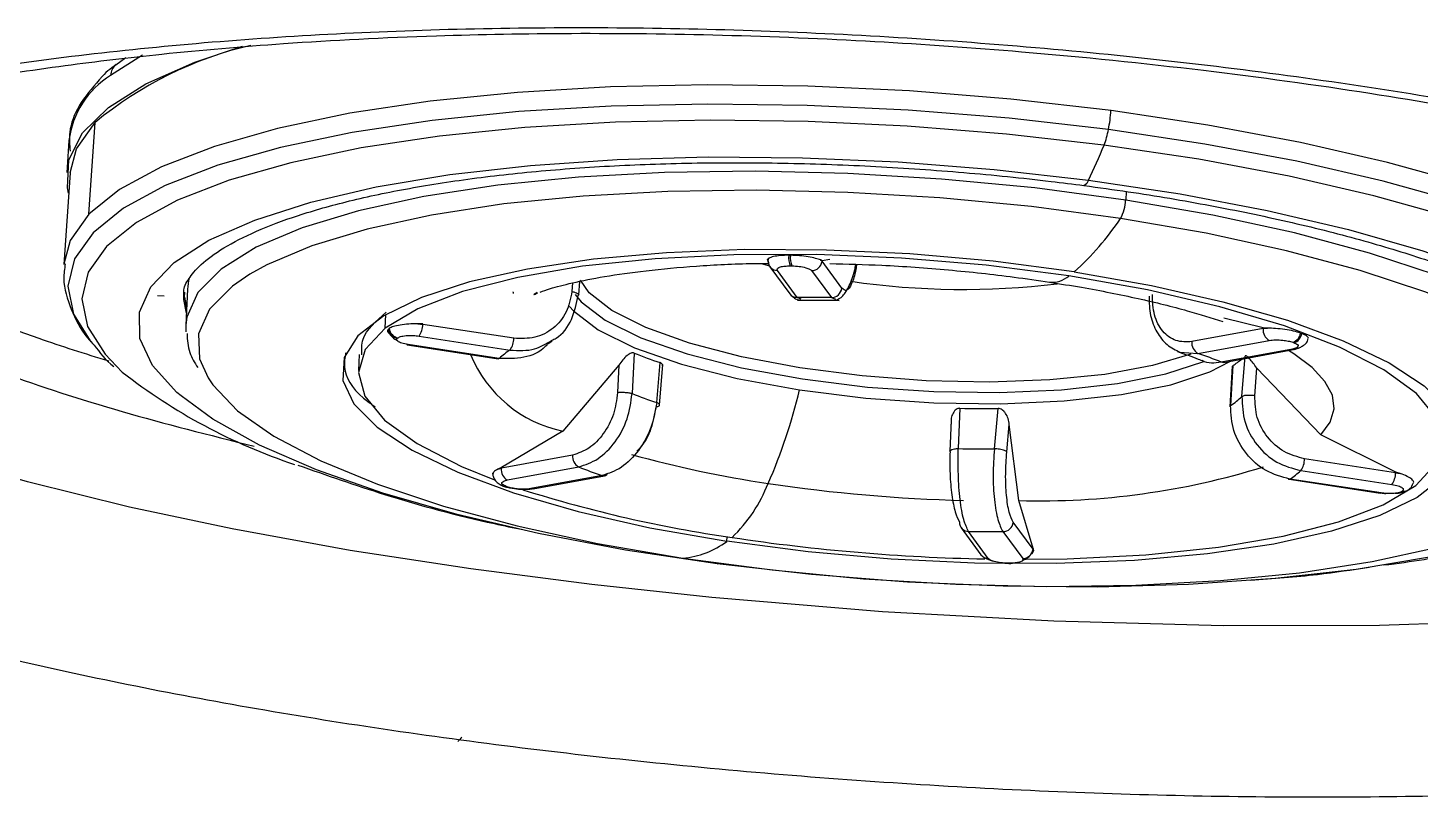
# Model space of a CAD drawing. Extents: x 525 to 613, y 487 to 635.
# Drawn here: x 569.796 to 571.438, y 582.125 to 583.032 of the extents above; entities that cross this region are included whole.
import ezdxf

# ---------------------------------------------------------------- set-up
doc = ezdxf.new("R2010")
doc.units = 0
doc.header["$MEASUREMENT"] = 0
doc.layers.add('1', color=4, linetype='Continuous')
doc.layers.add('STD TEST', color=3, linetype='Continuous')

# ---------------------------------------------------------------- blocks, each defined once
blk = doc.blocks.new('2023 VANGUARD')
at = {"layer": '1', "color": 3, "linetype": 'Continuous', "lineweight": 25}
for p, q in [((0.9337, -9.7148), (0.9712, -9.6905)), ((0.94, -9.7023), (0.9518, -9.6937)), ((0.908, -9.8787), (0.9154, -9.7704)), ((0.8844, -9.7917), (0.8819, -9.8295)), ((0.8858, -9.8297), (0.8784, -9.938)), ((2.1317, -9.8517), (2.131, -9.8619)), ((1.7094, -9.9338), (1.7087, -9.9321)), ((1.7336, -9.9269), (1.7356, -9.927)), ((1.773, -9.9334), (1.7711, -9.9324)), ((1.7711, -9.9324), (1.7729, -9.9341)), ((1.7729, -9.9341), (1.773, -9.9334)), ((1.7962, -9.9659), (1.7729, -9.9341)), ((1.7822, -9.9321), (1.773, -9.9334)), ((1.701, -9.9368), (1.7107, -9.9394)), ((1.7114, -9.9406), (1.7347, -9.9723)), ((1.7435, -9.9767), (1.7202, -9.9449)), ((1.7353, -9.9395), (1.7373, -9.9395)), ((1.7606, -9.9451), (1.7839, -9.9769)), ((1.0245, -9.9669), (1.0224, -10.0095)), ((1.4786, -9.9595), (1.4778, -9.9698)), ((1.4858, -9.9736), (1.487, -9.9578)), ((0.9969, -9.9753), (0.9891, -9.9747)), ((1.0201, -9.9755), (1.0202, -9.971)), ((1.0208, -9.9762), (1.0212, -9.9704)), ((1.0208, -9.9762), (1.0234, -9.9892)), ((1.7483, -9.9787), (1.7435, -9.9767)), ((1.7839, -9.9769), (1.7886, -9.9788)), ((1.2576, -10.0129), (1.2585, -9.9968)), ((2.2933, -10.0127), (2.2466, -10.0012)), ((1.0224, -10.0095), (1.0224, -10.0172)), ((1.2617, -10.0137), (1.2623, -10.0132)), ((1.3019, -10.0077), (1.296, -10.0077)), ((1.296, -10.0077), (1.3019, -10.0084)), ((1.3019, -10.0084), (1.3019, -10.0077)), ((1.4093, -10.0248), (1.3019, -10.0084)), ((2.2932, -10.0134), (2.2091, -10.0288)), ((2.2933, -10.0127), (2.2932, -10.0134)), ((2.2932, -10.0134), (2.2981, -10.0128)), ((2.2981, -10.0128), (2.2933, -10.0127)), ((1.2721, -10.0247), (1.2727, -10.0242)), ((1.2836, -10.0326), (1.391, -10.049)), ((1.392, -10.0486), (1.2846, -10.0323)), ((1.2975, -10.0223), (1.4049, -10.0387)), ((2.2162, -10.0428), (2.3003, -10.0274)), ((2.3281, -10.0295), (2.3294, -10.03)), ((2.3373, -10.0187), (2.3387, -10.0192)), ((1.227, -10.0441), (1.226, -10.063)), ((1.5512, -10.0422), (1.5488, -10.0899)), ((2.195, -10.0412), (2.2162, -10.0428)), ((2.3279, -10.0375), (2.2438, -10.0529)), ((2.2467, -10.0532), (2.3308, -10.0378)), ((2.2682, -10.0936), (2.2718, -10.0458)), ((1.5333, -10.0564), (1.467, -10.1342)), ((1.5333, -10.0564), (1.5317, -10.0888)), ((1.5779, -10.1007), (1.582, -10.0535)), ((1.581, -10.1037), (1.5852, -10.0559)), ((2.2568, -10.0577), (2.254, -10.1055)), ((2.2575, -10.0569), (2.2547, -10.1041)), ((2.2833, -10.0926), (2.2857, -10.0602)), ((2.3611, -10.1387), (2.2857, -10.0602)), ((1.9355, -10.1074), (1.9335, -10.1549)), ((1.9762, -10.1551), (1.9806, -10.1076)), ((1.9252, -10.1214), (1.9237, -10.1578)), ((1.9907, -10.1588), (1.9937, -10.1265)), ((2.005, -10.2162), (1.9937, -10.1265)), ((1.467, -10.1342), (1.3946, -10.1772)), ((2.4495, -10.1826), (2.3611, -10.1387)), ((1.4787, -10.1626), (1.3946, -10.178)), ((1.3946, -10.1772), (1.3905, -10.179)), ((1.3905, -10.179), (1.3946, -10.178)), ((1.3946, -10.178), (1.3946, -10.1772)), ((1.4017, -10.1919), (1.4858, -10.1765)), ((2.3376, -10.1808), (2.445, -10.1972)), ((2.4494, -10.1833), (2.342, -10.167)), ((1.5134, -10.1867), (1.4293, -10.2021)), ((1.4322, -10.2024), (1.5163, -10.187)), ((2.3237, -10.1911), (2.4311, -10.2075)), ((2.4322, -10.2072), (2.3247, -10.1908)), ((2.4495, -10.1826), (2.4494, -10.1833)), ((2.4494, -10.1833), (2.4549, -10.1843)), ((2.4549, -10.1843), (2.4495, -10.1826)), ((1.3969, -10.1992), (1.3982, -10.1997)), ((1.4015, -10.1999), (1.4002, -10.1994)), ((2.4576, -10.2048), (2.4569, -10.2053)), ((2.4649, -10.2033), (2.4656, -10.2028)), ((2.0218, -10.2728), (2.005, -10.2162)), ((2.0217, -10.2736), (1.9984, -10.2418)), ((1.6606, -10.2642), (1.661, -10.2588)), ((1.937, -10.2482), (1.9603, -10.28)), ((1.969, -10.2844), (1.9457, -10.2526)), ((1.9862, -10.2528), (2.0095, -10.2846)), ((2.0207, -10.2788), (2.0224, -10.2753)), ((2.0218, -10.2728), (2.0217, -10.2736)), ((2.0217, -10.2736), (2.0224, -10.2753)), ((2.0224, -10.2753), (2.0218, -10.2728)), ((1.9943, -10.29), (1.9923, -10.29)), ((1.993, -10.2905), (1.995, -10.2905)), ((1.9956, -10.2902), (1.9974, -10.2898))]:
    blk.add_line(p, q, dxfattribs=at)
at = {"layer": '1', "color": 3, "linetype": 'Continuous', "lineweight": 25, "flags": 128}
for points in [[(0.8841, -9.8537), (0.8828, -9.8473), (0.8845, -9.8144), (0.9006, -9.7827), (0.9311, -9.7526), (0.9754, -9.7247), (1.0329, -9.6993), (1.0891, -9.6806)], [(2.1137, -9.7563), (1.9957, -9.7428), (1.8759, -9.7332), (1.7561, -9.7276), (1.6379, -9.7259), (1.5232, -9.7284), (1.4136, -9.7349), (1.3106, -9.7454), (1.2159, -9.7596), (1.1307, -9.7774), (1.0563, -9.7986), (0.9938, -9.8228), (0.9442, -9.8496), (0.908, -9.8787)], [(2.1106, -9.7788), (1.9934, -9.7655), (1.8745, -9.7559), (1.7554, -9.7503), (1.638, -9.7487), (1.5241, -9.7511), (1.4152, -9.7576), (1.3129, -9.768), (1.2188, -9.7821), (1.1341, -9.7998), (1.0603, -9.8209), (0.9982, -9.8449), (0.9489, -9.8715), (0.913, -9.9004), (0.891, -9.9312), (0.8834, -9.9633), (0.8901, -9.9964), (0.9105, -10.029)], [(0.8858, -9.8297), (0.8933, -9.8014), (0.9154, -9.7704)], [(2.1054, -9.7972), (1.9903, -9.784), (1.8734, -9.7746), (1.7565, -9.7691), (1.6412, -9.7675), (1.5293, -9.7699), (1.4223, -9.7763), (1.3218, -9.7865), (1.2294, -9.8004), (1.1462, -9.8178), (1.0737, -9.8384), (1.0127, -9.862), (0.9642, -9.8882), (0.929, -9.9166), (0.9074, -9.9468), (0.8999, -9.9784), (0.9066, -10.0108), (0.9272, -10.0437), (0.9475, -10.0646)], [(2.866, -10.0729), (2.8661, -10.0689), (2.8593, -10.0356), (2.8381, -10.0019), (2.8029, -9.9682), (2.754, -9.9351), (2.6923, -9.903), (2.6186, -9.8724), (2.5341, -9.8437), (2.4399, -9.8174), (2.3374, -9.7939), (2.2281, -9.7734), (2.1137, -9.7563)], [(2.8194, -10.161), (2.8286, -10.1522), (2.8505, -10.1215), (2.8582, -10.0893), (2.8514, -10.0563), (2.8303, -10.0228), (2.7953, -9.9894), (2.7468, -9.9565), (2.6855, -9.9246), (2.6123, -9.8942), (2.5283, -9.8657), (2.4347, -9.8396), (2.3329, -9.8162), (2.2243, -9.7958), (2.1106, -9.7788)], [(2.7779, -10.1907), (2.8107, -10.1639), (2.8322, -10.1337), (2.8397, -10.1022), (2.8331, -10.0697), (2.8124, -10.0368), (2.778, -10.0039), (2.7303, -9.9716), (2.6701, -9.9403), (2.5982, -9.9104), (2.5157, -9.8825), (2.4238, -9.8568), (2.3238, -9.8338), (2.2171, -9.8138), (2.1054, -9.7972)], [(1.0168, -10.0928), (1.012, -10.0886), (0.9832, -10.0568), (0.9683, -10.0251), (0.9676, -9.994), (0.9811, -9.964), (1.0087, -9.9356), (1.0497, -9.9093), (1.1037, -9.8854), (1.1698, -9.8643), (1.2468, -9.8464), (1.3337, -9.8319), (1.4289, -9.8211), (1.5311, -9.8141), (1.6387, -9.8111), (1.7498, -9.8121), (1.8628, -9.817), (1.9759, -9.8259), (2.0873, -9.8385)], [(2.131, -9.8619), (2.0238, -9.8476), (1.9139, -9.8371), (1.8033, -9.8305), (1.6938, -9.8279), (1.5872, -9.8294), (1.4855, -9.8349), (1.3903, -9.8444), (1.3033, -9.8577), (1.226, -9.8745), (1.1596, -9.8946), (1.1054, -9.9176), (1.0642, -9.9432), (1.0367, -9.9709), (1.0235, -10.0001), (1.0224, -10.0095)], [(2.125, -9.8836), (2.0198, -9.8696), (1.9119, -9.8593), (1.8032, -9.8528), (1.6957, -9.8502), (1.5911, -9.8517), (1.4911, -9.8571), (1.3977, -9.8664), (1.3122, -9.8795), (1.2362, -9.896), (1.1711, -9.9157), (1.1178, -9.9384), (1.0979, -9.9494)], [(2.0873, -9.8385), (2.085, -9.8425), (2.0828, -9.8445), (2.0816, -9.8447)], [(2.0873, -9.8385), (2.1952, -9.8547), (2.298, -9.8742), (2.394, -9.8967), (2.4817, -9.9219), (2.5598, -9.9493), (2.6269, -9.9785), (2.682, -10.0091), (2.7244, -10.0406), (2.7532, -10.0724), (2.7681, -10.1041), (2.7687, -10.1352), (2.7552, -10.1652), (2.7277, -10.1936), (2.7022, -10.2112)], [(2.7139, -10.1164), (2.7115, -10.1009), (2.6958, -10.0699), (2.666, -10.0388), (2.6225, -10.0082), (2.5661, -9.9786), (2.4978, -9.9504), (2.4186, -9.9243), (2.3301, -9.9005), (2.2337, -9.8796), (2.131, -9.8619)], [(0.908, -9.8787), (0.8859, -9.9096), (0.8785, -9.9373)], [(2.6641, -10.0698), (2.6504, -10.0574), (2.6077, -10.0273), (2.5524, -9.9982), (2.4852, -9.9706), (2.4075, -9.9449), (2.3206, -9.9216), (2.2259, -9.901), (2.125, -9.8836)], [(2.0703, -9.9465), (1.9746, -9.934), (1.8765, -9.9254), (1.7782, -9.9208), (1.6818, -9.9203), (1.5895, -9.9239), (1.5034, -9.9316), (1.4253, -9.9432), (1.3571, -9.9584), (1.3003, -9.9769), (1.256, -9.9982), (1.2254, -10.022), (1.2091, -10.0476), (1.2075, -10.0745), (1.2205, -10.1021), (1.248, -10.1297), (1.2892, -10.1568), (1.3433, -10.1828), (1.4091, -10.207), (1.4851, -10.229), (1.5696, -10.2482), (1.6606, -10.2642)], [(2.0641, -9.9514), (1.9666, -9.9388), (1.8666, -9.9304), (1.7666, -9.9262), (1.6689, -9.9264), (1.5762, -9.9311), (1.4905, -9.94), (1.4141, -9.9531), (1.3488, -9.9698), (1.2962, -9.99), (1.2576, -10.0129)], [(1.0979, -9.9494), (1.0774, -9.9635), (1.0504, -9.9906), (1.0374, -10.0194), (1.0387, -10.0492), (1.0487, -10.0716)], [(2.0703, -9.9465), (2.1613, -9.9625), (2.2458, -9.9817), (2.3218, -10.0036), (2.3876, -10.0279), (2.4417, -10.0538), (2.4829, -10.0809), (2.5104, -10.1086), (2.5234, -10.1362), (2.5218, -10.1631), (2.5055, -10.1887), (2.4748, -10.2124), (2.4306, -10.2338), (2.3738, -10.2523), (2.3056, -10.2675), (2.2275, -10.279), (2.1414, -10.2867), (2.0491, -10.2904), (1.9527, -10.2899), (1.8544, -10.2853), (1.7563, -10.2766), (1.6606, -10.2642)], [(2.4732, -10.1982), (2.4968, -10.173), (2.5049, -10.146), (2.4972, -10.1181), (2.4739, -10.0899), (2.4357, -10.0621), (2.3834, -10.0353), (2.3184, -10.0103), (2.2422, -9.9876), (2.1568, -9.9678), (2.0641, -9.9514)], [(2.208, -10.0434), (2.1625, -10.0571), (2.1063, -10.0674), (2.0414, -10.0739), (1.9702, -10.0764), (1.8955, -10.0748), (1.82, -10.0692), (1.7465, -10.0597), (1.6779, -10.0467), (1.6166, -10.0307), (1.5651, -10.0123), (1.5251, -9.9922), (1.4983, -9.9711), (1.4878, -9.9562)], [(1.0231, -9.9951), (1.0202, -9.9791), (1.0201, -9.9755)], [(1.4817, -9.9734), (1.4887, -9.9817), (1.5171, -10.0036), (1.5593, -10.0244), (1.6136, -10.0433), (1.6779, -10.0597), (1.7498, -10.0728), (1.8264, -10.0823), (1.9049, -10.0877), (1.9822, -10.0888), (2.0553, -10.0856), (2.1215, -10.0782), (2.1782, -10.0669), (2.2232, -10.0521), (2.2236, -10.0519)], [(1.4748, -9.9873), (1.4795, -9.9926), (1.5086, -10.0149), (1.5517, -10.0362), (1.6072, -10.0555), (1.6729, -10.0723), (1.7463, -10.0857)], [(1.2576, -10.0129), (1.234, -10.0382), (1.226, -10.0651), (1.2337, -10.093), (1.2569, -10.1212), (1.2952, -10.149), (1.3474, -10.1758), (1.3865, -10.1916)], [(1.283, -10.0322), (1.2833, -10.0325), (1.2839, -10.0326), (1.2846, -10.0323)], [(1.392, -10.0486), (1.3913, -10.049), (1.391, -10.049)], [(2.3611, -10.1387), (2.3723, -10.1238), (2.3769, -10.1081), (2.3748, -10.092), (2.3661, -10.0756), (2.3508, -10.0593), (2.3292, -10.043), (2.3232, -10.0392)], [(2.615, -10.3572), (2.4303, -10.3635), (2.2461, -10.3638), (2.0462, -10.3585), (1.8441, -10.3473), (1.643, -10.3306), (1.5014, -10.3153), (1.3586, -10.2968), (1.2164, -10.2749), (1.077, -10.2495), (0.9561, -10.2239), (0.8356, -10.1941), (0.7362, -10.1655), (0.6317, -10.1299)], [(1.7463, -10.0857), (1.8246, -10.0954), (1.9048, -10.1009), (1.9838, -10.102), (2.0586, -10.0987), (2.1262, -10.0912), (2.1841, -10.0796), (2.2301, -10.0645), (2.2547, -10.0518)], [(2.2467, -10.0532), (2.2454, -10.0533), (2.2438, -10.0529)], [(1.0487, -10.0716), (1.0541, -10.0797), (1.0834, -10.1102), (1.1261, -10.1403), (1.1815, -10.1694), (1.2486, -10.197), (1.3263, -10.2227), (1.4132, -10.246), (1.5079, -10.2666), (1.6088, -10.284)], [(1.649, -10.2907), (1.5411, -10.2745), (1.4383, -10.255), (1.3423, -10.2325), (1.2546, -10.2073), (1.1766, -10.1799), (1.1095, -10.1507), (1.0543, -10.1201), (1.0168, -10.0928)], [(2.0137, -10.2854), (2.0619, -10.2847), (2.1547, -10.2801), (2.2403, -10.2711), (2.3168, -10.2581), (2.3821, -10.2413), (2.4347, -10.2212), (2.4732, -10.1982)], [(1.4322, -10.2024), (1.4308, -10.2024), (1.4293, -10.2021)], [(1.6088, -10.284), (1.714, -10.298), (1.8219, -10.3083), (1.9306, -10.3148), (2.0381, -10.3174), (2.1428, -10.3159), (2.2427, -10.3105), (2.3362, -10.3012), (2.4216, -10.2881), (2.4976, -10.2716), (2.5627, -10.2519), (2.616, -10.2292), (2.6565, -10.2041), (2.6621, -10.1996)], [(2.7022, -10.2112), (2.6866, -10.22), (2.6326, -10.2439), (2.5666, -10.2649), (2.4895, -10.2829), (2.4027, -10.2973), (2.3074, -10.3082), (2.2052, -10.3151), (2.0977, -10.3181), (1.9865, -10.3172), (1.8735, -10.3122), (1.7604, -10.3033), (1.649, -10.2907)], [(2.4322, -10.2072), (2.4315, -10.2075), (2.4311, -10.2075)], [(1.649, -10.2907), (1.6511, -10.2902), (1.6512, -10.2901)], [(1.993, -10.2905), (1.9927, -10.2904), (1.9923, -10.29)], [(1.9943, -10.29), (1.9947, -10.2904), (1.9951, -10.2904), (1.9956, -10.2902)]]:
    blk.add_lwpolyline(points, dxfattribs=at)
at = {"layer": '1', "color": 3, "linetype": 'Continuous', "lineweight": 25}
for centre, radius, start, end in [((1.1992, -10.1126), 0.4445, 103.0143, 129.6791), ((0.9511, -9.7158), 0.0175, 129.2978, 176.7548), ((0.9903, -9.8053), 0.1067, 122.0435, 172.6606), ((1.9365, -9.7441), 0.1776, 348.721, 356.0625), ((2.009, -9.7599), 0.1034, 338.888, 349.4469), ((1.212, -9.4299), 0.966, 334.9757, 337.6556), ((2.0816, -9.86), 0.0494, 331.5393, 357.8756), ((1.8419, -9.6922), 0.3418, 311.932, 325.9488), ((1.72, -9.9343), 0.0106, 177.5053, 270.8267), ((1.7605, -9.9296), 0.0271, 174.4656, 201.512), ((1.7625, -9.9296), 0.0271, 174.4656, 201.512), ((1.7606, -9.9328), 0.0123, 269.9145, 353.7029), ((2.0442, -9.9279), 0.0308, 264.1304, 310.2355), ((1.0886, -9.9701), 0.0642, 165.4566, 177.1076), ((1.7839, -9.9645), 0.0123, 269.9145, 353.7047), ((1.9401, -9.0298), 0.9374, 261.8147, 276.7444), ((1.7434, -9.9659), 0.0108, 216.6843, 270.4441), ((1.7552, -11.6544), 1.6778, 89.0197, 90.4007), ((1.2741, -10.0123), 0.0126, 186.5056, 260.4376), ((1.2748, -10.0118), 0.0126, 186.5056, 260.4376), ((1.278, -10.0085), 0.0239, 324.6482, 0.0932), ((2.3073, -10.015), 0.0142, 173.4923, 240.616), ((1.3854, -10.0248), 0.0239, 324.6484, 0.0937), ((2.2232, -10.0304), 0.0142, 173.4911, 240.6158), ((2.3241, -10.0168), 0.0134, 287.2627, 351.8318), ((2.3255, -10.0173), 0.0134, 287.2627, 351.8318), ((1.4974, -9.9871), 0.1502, 202.2561, 258.3566), ((1.4651, -10.1295), 0.109, 123.5214, 132.0743), ((1.7537, -9.5398), 0.5417, 248.0435, 251.5134), ((2.0071, -10.6531), 0.6452, 68.4725, 71.0843), ((2.2043, -9.973), 0.0994, 302.3728, 309.7677), ((2.3299, -10.0326), 0.00529, 248.5768, 296.0246), ((1.3613, -9.5364), 0.671, 231.9223, 251.6956), ((1.7505, -9.5871), 0.5418, 248.1383, 251.4184), ((1.1217, -9.9373), 0.642, 336.2465, 346.6343), ((2.2056, -10.0268), 0.0915, 302.4266, 313.1691), ((1.9652, -8.6989), 1.4088, 268.793, 270.6273), ((1.4927, -10.1642), 0.0142, 173.491, 240.6158), ((1.9053, -8.8712), 1.3391, 254.5227, 261.586), ((1.962, -8.7462), 1.409, 268.8431, 270.5772), ((1.4086, -10.1796), 0.0142, 173.4923, 240.616), ((1.7225, -9.5763), 0.6452, 248.4725, 251.0843), ((2.0289, -9.3221), 0.8944, 268.4695, 287.2161), ((2.2646, -10.0999), 0.109, 303.5214, 312.0743), ((2.3181, -10.167), 0.0239, 324.6484, 0.0936), ((1.399, -10.1935), 0.00607, 236.3108, 281.4445), ((1.5152, -10.1812), 0.00582, 251.4851, 332.2052), ((1.5386, -10.128), 0.1838, 314.2066, 338.3032), ((1.9825, -8.3845), 1.8319, 261.4256, 268.6672), ((2.3239, -10.1898), 0.00128, 199.8138, 310.1933), ((2.4255, -10.1834), 0.0239, 324.6482, 0.0932), ((2.4593, -10.1947), 0.0102, 260.3663, 345.8746), ((1.4003, -10.1939), 0.0062, 250.0744, 281.1771), ((1.8867, -8.7278), 1.5476, 252.4479, 261.8272), ((2.4586, -10.195), 0.0104, 260.7249, 307.7319), ((1.9456, -10.242), 0.0106, 177.5032, 270.8267), ((1.9862, -10.2405), 0.0123, 269.9145, 353.7046), ((1.5994, -10.1818), 0.1027, 275.2328, 306.6106), ((2.0099, -7.9818), 2.3036, 261.4317, 268.8765), ((1.9744, -8.575), 1.6778, 269.0197, 270.4007), ((1.9689, -10.2735), 0.0108, 216.6843, 270.4441), ((2.0095, -10.2722), 0.0123, 269.9145, 353.7029), ((1.4399, -10.5858), 0.1291, 135.3956, 138.5541)]:
    blk.add_arc(centre, radius, start, end, dxfattribs=at)
for points, knots in [([(0.4493, -10.2932), (0.4153, -10.2801), (0.3519, -10.2532), (0.2721, -10.2116), (0.208, -10.169), (0.16, -10.1258), (0.1287, -10.0822), (0.1093, -10.0242), (0.1242, -9.967), (0.1728, -9.9125), (0.2258, -9.8733), (0.2947, -9.8363), (0.3789, -9.8018), (0.4774, -9.7702), (0.5895, -9.742), (0.7143, -9.7173), (0.895, -9.6898), (1.0961, -9.6706), (1.3105, -9.6608), (1.4771, -9.6581), (1.6472, -9.6603), (1.8194, -9.6672), (1.9923, -9.6789), (2.1642, -9.6953), (2.3335, -9.7161), (2.4982, -9.7411), (2.657, -9.77), (2.8082, -9.8026), (2.9509, -9.8385), (3.0838, -9.8774), (3.205, -9.9187), (3.3485, -9.9759), (3.4648, -10.0361), (3.5497, -10.097), (3.5977, -10.1428), (3.629, -10.188), (3.6434, -10.2322), (3.6409, -10.275), (3.6214, -10.316), (3.5851, -10.3548), (3.515, -10.403), (3.4128, -10.4458), (3.2818, -10.4817), (3.1332, -10.5131), (2.9591, -10.5371), (2.7659, -10.5532), (2.6121, -10.5614), (2.4515, -10.5656), (2.2854, -10.5659), (2.1154, -10.5622), (1.9432, -10.5546), (1.7699, -10.5431), (1.541, -10.523), (1.3166, -10.4957), (1.1048, -10.4619), (0.9529, -10.4334), (0.8102, -10.4022), (0.6775, -10.3683), (0.556, -10.332), (0.4833, -10.3063), (0.4493, -10.2932)], [0, 0, 0, 0, 0.015724, 0.031468, 0.04703, 0.062634, 0.078291, 0.093961, 0.125073, 0.140752, 0.156382, 0.171981, 0.187616, 0.203215, 0.218831, 0.234471, 0.250148, 0.281259, 0.296933, 0.312583, 0.328179, 0.343762, 0.359397, 0.375026, 0.390625, 0.4063, 0.421881, 0.437465, 0.453114, 0.468829, 0.484554, 0.500216, 0.531251, 0.546917, 0.562568, 0.578187, 0.593752, 0.609415, 0.625016, 0.640629, 0.656306, 0.687434, 0.703098, 0.718764, 0.749885, 0.765563, 0.781181, 0.796784, 0.812426, 0.82801, 0.843623, 0.859262, 0.874938, 0.906041, 0.921713, 0.937363, 0.95296, 0.968536, 0.98427, 1, 1, 1, 1]), ([(0.3527, -9.8462), (0.3526, -9.847), (0.3525, -9.8491), (0.3798, -9.8314), (0.4415, -9.8035), (0.5233, -9.7752), (0.6295, -9.7468), (0.7533, -9.722), (0.874, -9.7034), (1.0002, -9.6884), (1.1455, -9.6759), (1.3076, -9.6676), (1.4814, -9.6645), (1.6547, -9.6665), (1.8327, -9.6739), (2.023, -9.6872), (2.2193, -9.7073), (2.4157, -9.7343), (2.6213, -9.7698), (2.8339, -9.816), (3.0199, -9.8681), (3.1609, -9.9166), (3.2618, -9.958), (3.3347, -9.9939), (3.3873, -10.0252), (3.4174, -10.0463), (3.4306, -10.0572), (3.4307, -10.0555), (3.4307, -10.0549)], [0, 0, 0, 0, 0.0290389, 0.072731, 0.1108508, 0.1468497, 0.1910147, 0.2302567, 0.2637073, 0.2934226, 0.3286353, 0.3705592, 0.4061907, 0.4450094, 0.4836752, 0.5207556, 0.5671337, 0.6106952, 0.6512689, 0.7092475, 0.7679745, 0.8072275, 0.8461796, 0.8846257, 0.9137621, 0.9460875, 0.9815739, 1, 1, 1, 1]), ([(0.9403, -9.7021), (0.9336, -9.7071), (0.9259, -9.7129), (0.9209, -9.7194), (0.9203, -9.7203)], [0, 0, 0, 0, 0.8747661, 1, 1, 1, 1]), ([(0.9203, -9.7203), (0.9117, -9.7302), (0.8951, -9.7492), (0.884, -9.7785), (0.8854, -9.7969), (0.8859, -9.8044)], [0, 0, 0, 0, 0.3913334, 0.7514234, 1, 1, 1, 1]), ([(0.4259, -9.8119), (0.4328, -9.8269), (0.4482, -9.86), (0.502, -9.9116), (0.5802, -9.9652), (0.6817, -10.0172), (0.804, -10.0662), (0.9438, -10.1121), (1.0501, -10.1388), (1.1031, -10.1521)], [0, 0, 0, 0, 0.12147, 0.268055, 0.414641, 0.561226, 0.707812, 0.854397, 1, 1, 1, 1]), ([(1.0204, -9.9731), (1.0203, -9.9726), (1.0192, -9.9668), (1.0228, -9.9589), (1.0363, -9.9403), (1.0613, -9.9209), (1.0985, -9.9009), (1.1469, -9.8819), (1.2062, -9.8645), (1.2756, -9.8493), (1.3541, -9.8367), (1.4405, -9.827), (1.5334, -9.8206), (1.6313, -9.8175), (1.7327, -9.8179), (1.8363, -9.8217), (1.9403, -9.8289), (2.0222, -9.8371), (2.0688, -9.843), (2.0817, -9.8447)], [0, 0, 0, 0, 0.007048, 0.082877, 0.141437, 0.203857, 0.265159, 0.327051, 0.389988, 0.453772, 0.518155, 0.582944, 0.648004, 0.713243, 0.7786, 0.844029, 0.909494, 0.974966, 1, 1, 1, 1]), ([(2.0817, -9.8447), (2.0992, -9.8471), (2.1501, -9.8541), (2.2315, -9.8679), (2.3231, -9.8868), (2.4079, -9.9081), (2.4847, -9.9314), (2.5523, -9.9562), (2.6095, -9.982), (2.6553, -10.0079), (2.6891, -10.0329), (2.7104, -10.0556), (2.7201, -10.0734), (2.7206, -10.0808), (2.7208, -10.0843)], [0, 0, 0, 0, 0.047222, 0.137036, 0.226764, 0.316292, 0.405525, 0.494323, 0.582481, 0.669701, 0.755607, 0.839967, 0.923695, 1, 1, 1, 1]), ([(1.7336, -9.9269), (1.7302, -9.927), (1.7233, -9.9272), (1.7152, -9.9285), (1.7097, -9.9303), (1.709, -9.9315), (1.7087, -9.9321)], [0, 0, 0, 0, 0.247558, 0.500834, 0.753648, 1, 1, 1, 1]), ([(1.7096, -9.9312), (1.7095, -9.9316), (1.7091, -9.9329), (1.709, -9.9344), (1.7093, -9.9354), (1.7093, -9.9355)], [0, 0, 0, 0, 0.280945, 0.960347, 1, 1, 1, 1]), ([(1.7093, -9.9355), (1.7095, -9.9364), (1.7099, -9.9384), (1.7111, -9.9401), (1.7118, -9.941)], [0, 0, 0, 0, 0.487152, 1, 1, 1, 1]), ([(1.7711, -9.9324), (1.7693, -9.9318), (1.7657, -9.9306), (1.7568, -9.9287), (1.7463, -9.9273), (1.7391, -9.9271), (1.7356, -9.927)], [0, 0, 0, 0, 0.246603, 0.499388, 0.752586, 1, 1, 1, 1]), ([(0.8802, -9.9371), (0.8793, -9.9429), (0.8767, -9.9609), (0.8866, -9.9912), (0.8993, -10.017), (0.9117, -10.0301), (0.9143, -10.0329)], [0, 0, 0, 0, 0.168975, 0.529887, 0.898752, 1, 1, 1, 1]), ([(1.4402, -9.9704), (1.4439, -9.9691), (1.4523, -9.9661), (1.4782, -9.9592), (1.516, -9.9517), (1.5652, -9.9447), (1.6247, -9.9394), (1.6739, -9.9366), (1.7038, -9.9365), (1.7096, -9.9365)], [0, 0, 0, 0, 0.10965, 0.255577, 0.414699, 0.585766, 0.766539, 0.954559, 1, 1, 1, 1]), ([(1.7202, -9.9449), (1.7199, -9.9441), (1.7195, -9.9425), (1.7233, -9.9407), (1.7288, -9.9396), (1.7332, -9.9395), (1.7353, -9.9395)], [0, 0, 0, 0, 0.279486, 0.559002, 0.779415, 1, 1, 1, 1]), ([(1.7373, -9.9395), (1.7402, -9.9396), (1.746, -9.9398), (1.7534, -9.9414), (1.7585, -9.9432), (1.7599, -9.9445), (1.7606, -9.9451)], [0, 0, 0, 0, 0.279658, 0.559227, 0.779582, 1, 1, 1, 1]), ([(1.782, -9.9367), (1.8024, -9.9372), (1.8487, -9.9384), (1.9222, -9.9438), (1.9885, -9.9509), (2.0273, -9.9566), (2.0411, -9.9586)], [0, 0, 0, 0, 0.234803, 0.5338893, 0.8333981, 1, 1, 1, 1]), ([(1.7891, -9.9799), (1.7918, -9.9788), (1.7973, -9.9766), (1.8051, -9.9634), (1.8105, -9.9498), (1.8123, -9.9399), (1.8128, -9.9377)], [0, 0, 0, 0, 0.307154, 0.610522, 0.910727, 1, 1, 1, 1]), ([(1.8135, -9.9377), (1.8133, -9.9397), (1.8119, -9.9496), (1.8078, -9.9616), (1.8019, -9.9704), (1.7981, -9.9674), (1.7962, -9.9659)], [0, 0, 0, 0, 0.078708, 0.386228, 0.693586, 1, 1, 1, 1]), ([(2.0411, -9.9586), (2.0538, -9.9606), (2.0903, -9.9664), (2.1461, -9.9776), (2.203, -9.9915), (2.2321, -10.0008), (2.2455, -10.0051)], [0, 0, 0, 0, 0.1592483, 0.457888, 0.7501024, 1, 1, 1, 1]), ([(0.7318, -9.9777), (0.769, -9.9938), (0.8289, -10.0196), (0.9033, -10.0428), (0.9315, -10.0516)], [0, 0, 0, 0, 0.621728, 1, 1, 1, 1]), ([(1.409, -9.972), (1.4089, -9.9715), (1.4089, -9.9708), (1.4086, -9.9703), (1.4086, -9.9702)], [0, 0, 0, 0, 0.646688, 1, 1, 1, 1]), ([(1.4778, -9.9698), (1.4762, -9.9782), (1.473, -9.9948), (1.4566, -10.014), (1.4345, -10.0257), (1.4177, -10.0251), (1.4093, -10.0248)], [0, 0, 0, 0, 0.249816, 0.500222, 0.750495, 1, 1, 1, 1]), ([(1.437, -9.9709), (1.4351, -9.972), (1.4308, -9.9743), (1.4352, -9.9724), (1.4375, -9.9713)], [0, 0, 0, 0, 0.459947, 1, 1, 1, 1]), ([(1.4537, -10.0274), (1.4556, -10.0265), (1.4661, -10.0217), (1.4792, -10.0031), (1.4832, -9.9839), (1.4852, -9.9742)], [0, 0, 0, 0, 0.097985, 0.549001, 1, 1, 1, 1]), ([(1.4778, -9.9698), (1.4785, -9.97), (1.48, -9.9702), (1.4825, -9.9709), (1.4848, -9.9719), (1.4859, -9.9729), (1.4858, -9.9737), (1.4854, -9.9741), (1.4852, -9.9742)], [0, 0, 0, 0, 0.124722, 0.249344, 0.5, 0.750656, 0.875278, 1, 1, 1, 1]), ([(1.7369, -9.9742), (1.7384, -9.9758), (1.7421, -9.9795), (1.7465, -9.9796), (1.7491, -9.9797)], [0, 0, 0, 0, 0.412583, 1, 1, 1, 1]), ([(1.744, -9.9799), (1.7566, -9.9798), (1.7728, -9.9798), (1.7893, -9.9801), (1.793, -9.9801)], [0, 0, 0, 0, 0.779368, 1, 1, 1, 1]), ([(2.1586, -9.9753), (2.1588, -9.983), (2.1592, -9.9983), (2.1672, -10.0181), (2.1792, -10.0336), (2.19, -10.0388), (2.1955, -10.0414)], [0, 0, 0, 0, 0.251253, 0.499948, 0.74899, 1, 1, 1, 1]), ([(2.2091, -10.0288), (2.2026, -10.0291), (2.1897, -10.0295), (2.174, -10.0176), (2.1635, -9.9983), (2.1628, -9.9816), (2.1625, -9.9733)], [0, 0, 0, 0, 0.249775, 0.50014, 0.75045, 1, 1, 1, 1]), ([(1.2301, -10.0444), (1.2298, -10.0382), (1.229, -10.0204), (1.2469, -10.0045), (1.2586, -9.9941)], [0, 0, 0, 0, 0.350166, 1, 1, 1, 1]), ([(1.2617, -10.0137), (1.2609, -10.0146), (1.2593, -10.0164), (1.2613, -10.0182), (1.2623, -10.0191)], [0, 0, 0, 0, 0.505917, 1, 1, 1, 1]), ([(1.2609, -10.0162), (1.2617, -10.0178), (1.2633, -10.0212), (1.2675, -10.0252), (1.2709, -10.027), (1.2719, -10.0276)], [0, 0, 0, 0, 0.416133, 0.825929, 1, 1, 1, 1]), ([(1.296, -10.0077), (1.2924, -10.0078), (1.2852, -10.008), (1.2751, -10.0091), (1.2667, -10.0108), (1.2638, -10.0124), (1.2623, -10.0132)], [0, 0, 0, 0, 0.246603, 0.499388, 0.752586, 1, 1, 1, 1]), ([(2.3373, -10.0187), (2.3347, -10.0178), (2.3293, -10.0162), (2.3188, -10.0144), (2.3078, -10.0132), (2.3013, -10.0129), (2.2981, -10.0128)], [0, 0, 0, 0, 0.247558, 0.500834, 0.753648, 1, 1, 1, 1]), ([(0.9143, -10.0329), (0.9208, -10.0416), (0.9274, -10.0504), (0.9376, -10.0582), (0.9376, -10.0582)], [0, 0, 0, 0, 0.996982, 1, 1, 1, 1]), ([(1.0238, -10.0193), (1.0241, -10.0269), (1.0249, -10.0407), (1.0328, -10.0535), (1.0364, -10.0593)], [0, 0, 0, 0, 0.544987, 1, 1, 1, 1]), ([(1.2846, -10.0323), (1.282, -10.0318), (1.2768, -10.0307), (1.2723, -10.0285), (1.2706, -10.0264), (1.2716, -10.0253), (1.2721, -10.0247)], [0, 0, 0, 0, 0.279486, 0.559002, 0.779415, 1, 1, 1, 1]), ([(1.2727, -10.0242), (1.2739, -10.0236), (1.2764, -10.0223), (1.2834, -10.0215), (1.2908, -10.0215), (1.2952, -10.022), (1.2975, -10.0223)], [0, 0, 0, 0, 0.279658, 0.559227, 0.779582, 1, 1, 1, 1]), ([(1.4496, -10.0306), (1.4486, -10.0319), (1.4418, -10.0408), (1.4212, -10.0493), (1.4017, -10.0489), (1.392, -10.0486)], [0, 0, 0, 0, 0.08283, 0.541393, 1, 1, 1, 1]), ([(1.4049, -10.0387), (1.4149, -10.0393), (1.4327, -10.0403), (1.4473, -10.0313), (1.4537, -10.0274)], [0, 0, 0, 0, 0.5609516, 1, 1, 1, 1]), ([(1.4501, -10.0313), (1.4507, -10.0308), (1.4514, -10.0301), (1.4541, -10.0284), (1.4547, -10.028)], [0, 0, 0, 0, 0.78012, 1, 1, 1, 1]), ([(2.3003, -10.0274), (2.3027, -10.0271), (2.3075, -10.0265), (2.3158, -10.0269), (2.323, -10.028), (2.3264, -10.029), (2.3281, -10.0295)], [0, 0, 0, 0, 0.279486, 0.559002, 0.779415, 1, 1, 1, 1]), ([(2.3294, -10.03), (2.3311, -10.0308), (2.3344, -10.0323), (2.3348, -10.0346), (2.3325, -10.0364), (2.3295, -10.0372), (2.3279, -10.0375)], [0, 0, 0, 0, 0.279658, 0.559227, 0.779582, 1, 1, 1, 1]), ([(2.3319, -10.0374), (2.3339, -10.0368), (2.3374, -10.0357), (2.3399, -10.0337), (2.341, -10.0329)], [0, 0, 0, 0, 0.5696454, 1, 1, 1, 1]), ([(2.3466, -10.0248), (2.3461, -10.0238), (2.3452, -10.022), (2.3408, -10.0201), (2.3387, -10.0192)], [0, 0, 0, 0, 0.505777, 1, 1, 1, 1]), ([(2.341, -10.0329), (2.3414, -10.0326), (2.3435, -10.0312), (2.3456, -10.0285), (2.3462, -10.0261), (2.3464, -10.0251)], [0, 0, 0, 0, 0.136526, 0.647825, 1, 1, 1, 1]), ([(1.2109, -10.0419), (1.21, -10.0476), (1.2072, -10.0649), (1.2199, -10.0869), (1.241, -10.1023), (1.2458, -10.1058)], [0, 0, 0, 0, 0.272756, 0.8351212, 1, 1, 1, 1]), ([(1.5512, -10.0422), (1.5507, -10.042), (1.5496, -10.0417), (1.5475, -10.0422), (1.5452, -10.0434), (1.5418, -10.046), (1.5375, -10.0502), (1.5347, -10.0543), (1.5333, -10.0564)], [0, 0, 0, 0, 0.094256, 0.190576, 0.298462, 0.424807, 0.701731, 1, 1, 1, 1]), ([(2.1923, -10.0405), (2.2007, -10.0434), (2.2114, -10.0472), (2.2209, -10.051), (2.223, -10.0518)], [0, 0, 0, 0, 0.779889, 1, 1, 1, 1]), ([(2.2438, -10.0529), (2.2358, -10.0542), (2.2274, -10.0555), (2.2212, -10.0508), (2.2209, -10.0506)], [0, 0, 0, 0, 0.951011, 1, 1, 1, 1]), ([(2.2857, -10.0602), (2.2842, -10.0581), (2.2814, -10.054), (2.2778, -10.0497), (2.2753, -10.0471), (2.2738, -10.0459), (2.2725, -10.0454), (2.272, -10.0457), (2.2718, -10.0458)], [0, 0, 0, 0, 0.2989901, 0.5761961, 0.7022417, 0.8098929, 0.905998, 1, 1, 1, 1]), ([(1.585, -10.0581), (1.5849, -10.0573), (1.5846, -10.0559), (1.5836, -10.0543), (1.5825, -10.0537), (1.582, -10.0535)], [0, 0, 0, 0, 0.36143, 0.684157, 1, 1, 1, 1]), ([(1.5317, -10.0888), (1.5305, -10.0974), (1.5282, -10.1147), (1.5156, -10.1382), (1.4984, -10.1561), (1.4852, -10.1604), (1.4787, -10.1626)], [0, 0, 0, 0, 0.2498167, 0.5002219, 0.7504957, 1, 1, 1, 1]), ([(1.4858, -10.1765), (1.4935, -10.174), (1.5091, -10.1689), (1.5296, -10.1479), (1.5447, -10.1204), (1.5474, -10.1001), (1.5488, -10.0899)], [0, 0, 0, 0, 0.2500296, 0.5000347, 0.750022, 1, 1, 1, 1]), ([(1.5317, -10.0888), (1.5323, -10.0887), (1.5336, -10.0885), (1.5365, -10.0884), (1.5405, -10.0885), (1.5444, -10.0889), (1.5471, -10.0894), (1.5482, -10.0898), (1.5488, -10.0899)], [0, 0, 0, 0, 0.1247216, 0.2493439, 0.5000002, 0.7506559, 0.8752779, 1, 1, 1, 1]), ([(2.2772, -10.0921), (2.2761, -10.0921), (2.2739, -10.0921), (2.2713, -10.0924), (2.2693, -10.0929), (2.2686, -10.0934), (2.2682, -10.0936)], [0, 0, 0, 0, 0.259415, 0.518936, 0.76845, 1, 1, 1, 1]), ([(2.2682, -10.0936), (2.2686, -10.1037), (2.2694, -10.124), (2.2849, -10.1517), (2.3084, -10.173), (2.3279, -10.1782), (2.3376, -10.1808)], [0, 0, 0, 0, 0.249978, 0.4999653, 0.7499704, 1, 1, 1, 1]), ([(2.2833, -10.0926), (2.2823, -10.0925), (2.2803, -10.0922), (2.2782, -10.0921), (2.2772, -10.0921)], [0, 0, 0, 0, 0.481432, 1, 1, 1, 1]), ([(2.342, -10.167), (2.3338, -10.1647), (2.3172, -10.1602), (2.2973, -10.1421), (2.2843, -10.1185), (2.2836, -10.1012), (2.2833, -10.0926)], [0, 0, 0, 0, 0.249775, 0.500139, 0.75045, 1, 1, 1, 1]), ([(1.5779, -10.1007), (1.5761, -10.1107), (1.5726, -10.1306), (1.5571, -10.158), (1.5366, -10.1791), (1.5211, -10.1842), (1.5134, -10.1867)], [0, 0, 0, 0, 0.249978, 0.4999653, 0.7499704, 1, 1, 1, 1]), ([(1.5545, -10.1576), (1.556, -10.1562), (1.5634, -10.1495), (1.5728, -10.1308), (1.5758, -10.114), (1.5774, -10.1056)], [0, 0, 0, 0, 0.1102732, 0.5558129, 1, 1, 1, 1]), ([(1.5774, -10.1056), (1.5781, -10.1055), (1.5795, -10.1052), (1.5803, -10.1047), (1.5807, -10.1044)], [0, 0, 0, 0, 0.481439, 1, 1, 1, 1]), ([(1.5807, -10.1044), (1.581, -10.1041), (1.5815, -10.1035), (1.5811, -10.1025), (1.5799, -10.1015), (1.5785, -10.1009), (1.5779, -10.1007)], [0, 0, 0, 0, 0.259419, 0.518943, 0.768457, 1, 1, 1, 1]), ([(1.9355, -10.1074), (1.9347, -10.1074), (1.9331, -10.1075), (1.9309, -10.1087), (1.929, -10.1106), (1.9268, -10.114), (1.9248, -10.1193), (1.925, -10.1238), (1.9251, -10.1262)], [0, 0, 0, 0, 0.0942208, 0.1904847, 0.2982826, 0.4245037, 0.7016106, 1, 1, 1, 1]), ([(1.9937, -10.1265), (1.9934, -10.1242), (1.9928, -10.1196), (1.9901, -10.1143), (1.9875, -10.1109), (1.9853, -10.109), (1.983, -10.1078), (1.9814, -10.1077), (1.9806, -10.1076)], [0, 0, 0, 0, 0.298263, 0.575128, 0.701506, 0.809415, 0.905745, 1, 1, 1, 1]), ([(2.3247, -10.1908), (2.315, -10.1882), (2.2956, -10.1829), (2.2721, -10.1617), (2.2564, -10.1341), (2.2553, -10.1141), (2.2547, -10.1041)], [0, 0, 0, 0, 0.25003, 0.500035, 0.750022, 1, 1, 1, 1]), ([(1.9238, -10.1584), (1.9237, -10.1671), (1.9234, -10.1846), (1.9257, -10.2102), (1.9297, -10.2312), (1.9332, -10.2381), (1.9349, -10.2415)], [0, 0, 0, 0, 0.249817, 0.500222, 0.750496, 1, 1, 1, 1]), ([(1.9238, -10.1584), (1.9237, -10.1582), (1.9235, -10.1578), (1.924, -10.1569), (1.9256, -10.156), (1.9285, -10.1553), (1.9312, -10.1549), (1.9328, -10.1549), (1.9335, -10.1549)], [0, 0, 0, 0, 0.1247216, 0.2493439, 0.5000001, 0.7506559, 0.8752779, 1, 1, 1, 1]), ([(1.9457, -10.2526), (1.9437, -10.2486), (1.9396, -10.2405), (1.9354, -10.2157), (1.9332, -10.1856), (1.9334, -10.1651), (1.9335, -10.1549)], [0, 0, 0, 0, 0.25003, 0.500035, 0.750022, 1, 1, 1, 1]), ([(1.9762, -10.1551), (1.9754, -10.1653), (1.974, -10.1858), (1.9758, -10.2159), (1.98, -10.2407), (1.9841, -10.2488), (1.9862, -10.2528)], [0, 0, 0, 0, 0.249978, 0.499965, 0.74997, 1, 1, 1, 1]), ([(1.988, -10.1571), (1.9871, -10.1568), (1.9855, -10.1562), (1.9824, -10.1556), (1.9792, -10.1552), (1.9772, -10.1551), (1.9762, -10.1551)], [0, 0, 0, 0, 0.259419, 0.518943, 0.768457, 1, 1, 1, 1]), ([(1.9907, -10.1588), (1.9904, -10.1585), (1.9899, -10.1579), (1.9886, -10.1573), (1.988, -10.1571)], [0, 0, 0, 0, 0.481432, 1, 1, 1, 1]), ([(1.9984, -10.2418), (1.9967, -10.2384), (1.9933, -10.2315), (1.9901, -10.2105), (1.989, -10.1849), (1.9901, -10.1675), (1.9907, -10.1588)], [0, 0, 0, 0, 0.249775, 0.50014, 0.75045, 1, 1, 1, 1]), ([(1.1545, -10.1743), (1.1884, -10.1862), (1.2634, -10.2124), (1.3524, -10.2366), (1.4088, -10.2481), (1.42, -10.2504)], [0, 0, 0, 0, 0.3980503, 0.8797013, 1, 1, 1, 1]), ([(1.3905, -10.179), (1.3886, -10.18), (1.385, -10.1821), (1.3846, -10.1842), (1.3845, -10.1852)], [0, 0, 0, 0, 0.522866, 1, 1, 1, 1]), ([(1.3843, -10.1833), (1.3843, -10.1847), (1.3844, -10.1875), (1.3867, -10.1917), (1.3904, -10.1957), (1.3939, -10.1976), (1.3956, -10.1985)], [0, 0, 0, 0, 0.254789, 0.50922, 0.758868, 1, 1, 1, 1]), ([(1.4002, -10.1994), (1.3985, -10.1987), (1.3952, -10.1972), (1.3948, -10.1949), (1.3971, -10.193), (1.4001, -10.1923), (1.4017, -10.1919)], [0, 0, 0, 0, 0.2796579, 0.5592269, 0.7795818, 1, 1, 1, 1]), ([(2.445, -10.1972), (2.4476, -10.1977), (2.4529, -10.1987), (2.4574, -10.2009), (2.459, -10.2031), (2.458, -10.2042), (2.4576, -10.2048)], [0, 0, 0, 0, 0.279486, 0.559002, 0.779415, 1, 1, 1, 1]), ([(2.4692, -10.1972), (2.47, -10.1963), (2.4715, -10.1944), (2.469, -10.1911), (2.4636, -10.1876), (2.4578, -10.1854), (2.4549, -10.1843)], [0, 0, 0, 0, 0.247553, 0.500917, 0.753662, 1, 1, 1, 1]), ([(1.3992, -10.1998), (1.3997, -10.1999), (1.4015, -10.2005), (1.4066, -10.2016), (1.4148, -10.2027), (1.4232, -10.2029), (1.4285, -10.2026), (1.4304, -10.2024), (1.431, -10.2023)], [0, 0, 0, 0, 0.062862, 0.211209, 0.50221, 0.792519, 0.940019, 1, 1, 1, 1]), ([(1.4293, -10.2021), (1.4269, -10.2024), (1.4221, -10.203), (1.4138, -10.2026), (1.4066, -10.2015), (1.4032, -10.2005), (1.4015, -10.1999)], [0, 0, 0, 0, 0.279486, 0.559002, 0.779415, 1, 1, 1, 1]), ([(2.4317, -10.2072), (2.4328, -10.2074), (2.4348, -10.2076), (2.4369, -10.2077), (2.4377, -10.2077)], [0, 0, 0, 0, 0.593245, 1, 1, 1, 1]), ([(2.4569, -10.2053), (2.4557, -10.2059), (2.4532, -10.2072), (2.4462, -10.208), (2.4388, -10.208), (2.4344, -10.2074), (2.4322, -10.2072)], [0, 0, 0, 0, 0.279658, 0.559227, 0.779582, 1, 1, 1, 1]), ([(2.4483, -10.2075), (2.449, -10.2075), (2.4531, -10.2074), (2.4579, -10.2063), (2.4618, -10.2051), (2.4628, -10.2045), (2.463, -10.2044)], [0, 0, 0, 0, 0.1045653, 0.6538481, 0.9383422, 1, 1, 1, 1]), ([(2.0094, -10.2866), (2.0099, -10.2864), (2.013, -10.2853), (2.0167, -10.2828), (2.0186, -10.2805), (2.0193, -10.2796)], [0, 0, 0, 0, 0.1109369, 0.6780838, 1, 1, 1, 1]), ([(2.4356, -10.2921), (2.4515, -10.2901), (2.4938, -10.2847), (2.5341, -10.2751), (2.5592, -10.2692)], [0, 0, 0, 0, 0.375064, 1, 1, 1, 1]), ([(1.9613, -10.2811), (1.9617, -10.2815), (1.9626, -10.2825), (1.9664, -10.2847), (1.9705, -10.2865), (1.9742, -10.2873), (1.9746, -10.2874)], [0, 0, 0, 0, 0.161044, 0.4302, 0.948274, 1, 1, 1, 1]), ([(1.9923, -10.29), (1.9894, -10.2899), (1.9836, -10.2896), (1.9762, -10.2881), (1.9711, -10.2863), (1.9697, -10.285), (1.969, -10.2844)], [0, 0, 0, 0, 0.279658, 0.559227, 0.779582, 1, 1, 1, 1]), ([(1.986, -10.2896), (1.9869, -10.2897), (1.989, -10.29), (1.9911, -10.29), (1.9924, -10.2901)], [0, 0, 0, 0, 0.380833, 1, 1, 1, 1]), ([(2.0095, -10.2846), (2.0097, -10.2854), (2.0101, -10.287), (2.0063, -10.2888), (2.0008, -10.2898), (1.9964, -10.2899), (1.9943, -10.29)], [0, 0, 0, 0, 0.279486, 0.559002, 0.779415, 1, 1, 1, 1]), ([(2.2782, -10.3099), (2.3048, -10.308), (2.3525, -10.3047), (2.398, -10.2977), (2.4181, -10.2946)], [0, 0, 0, 0, 0.556328, 1, 1, 1, 1])]:
    blk.add_open_spline(points, degree=3, knots=knots, dxfattribs=at)
blk = doc.blocks.new('2026 Vanguard')
at = {"layer": 'STD TEST', "color": 1}
blk.add_blockref('2023 VANGUARD', (44.1613, 88.209), dxfattribs=at)

msp = doc.modelspace()

# ---------------------------------------------------------------- block references
at = {"layer": '1'}
msp.add_blockref('2026 Vanguard', (524.7985, 504.4821), dxfattribs=at)

doc.saveas('drawing.dxf')
